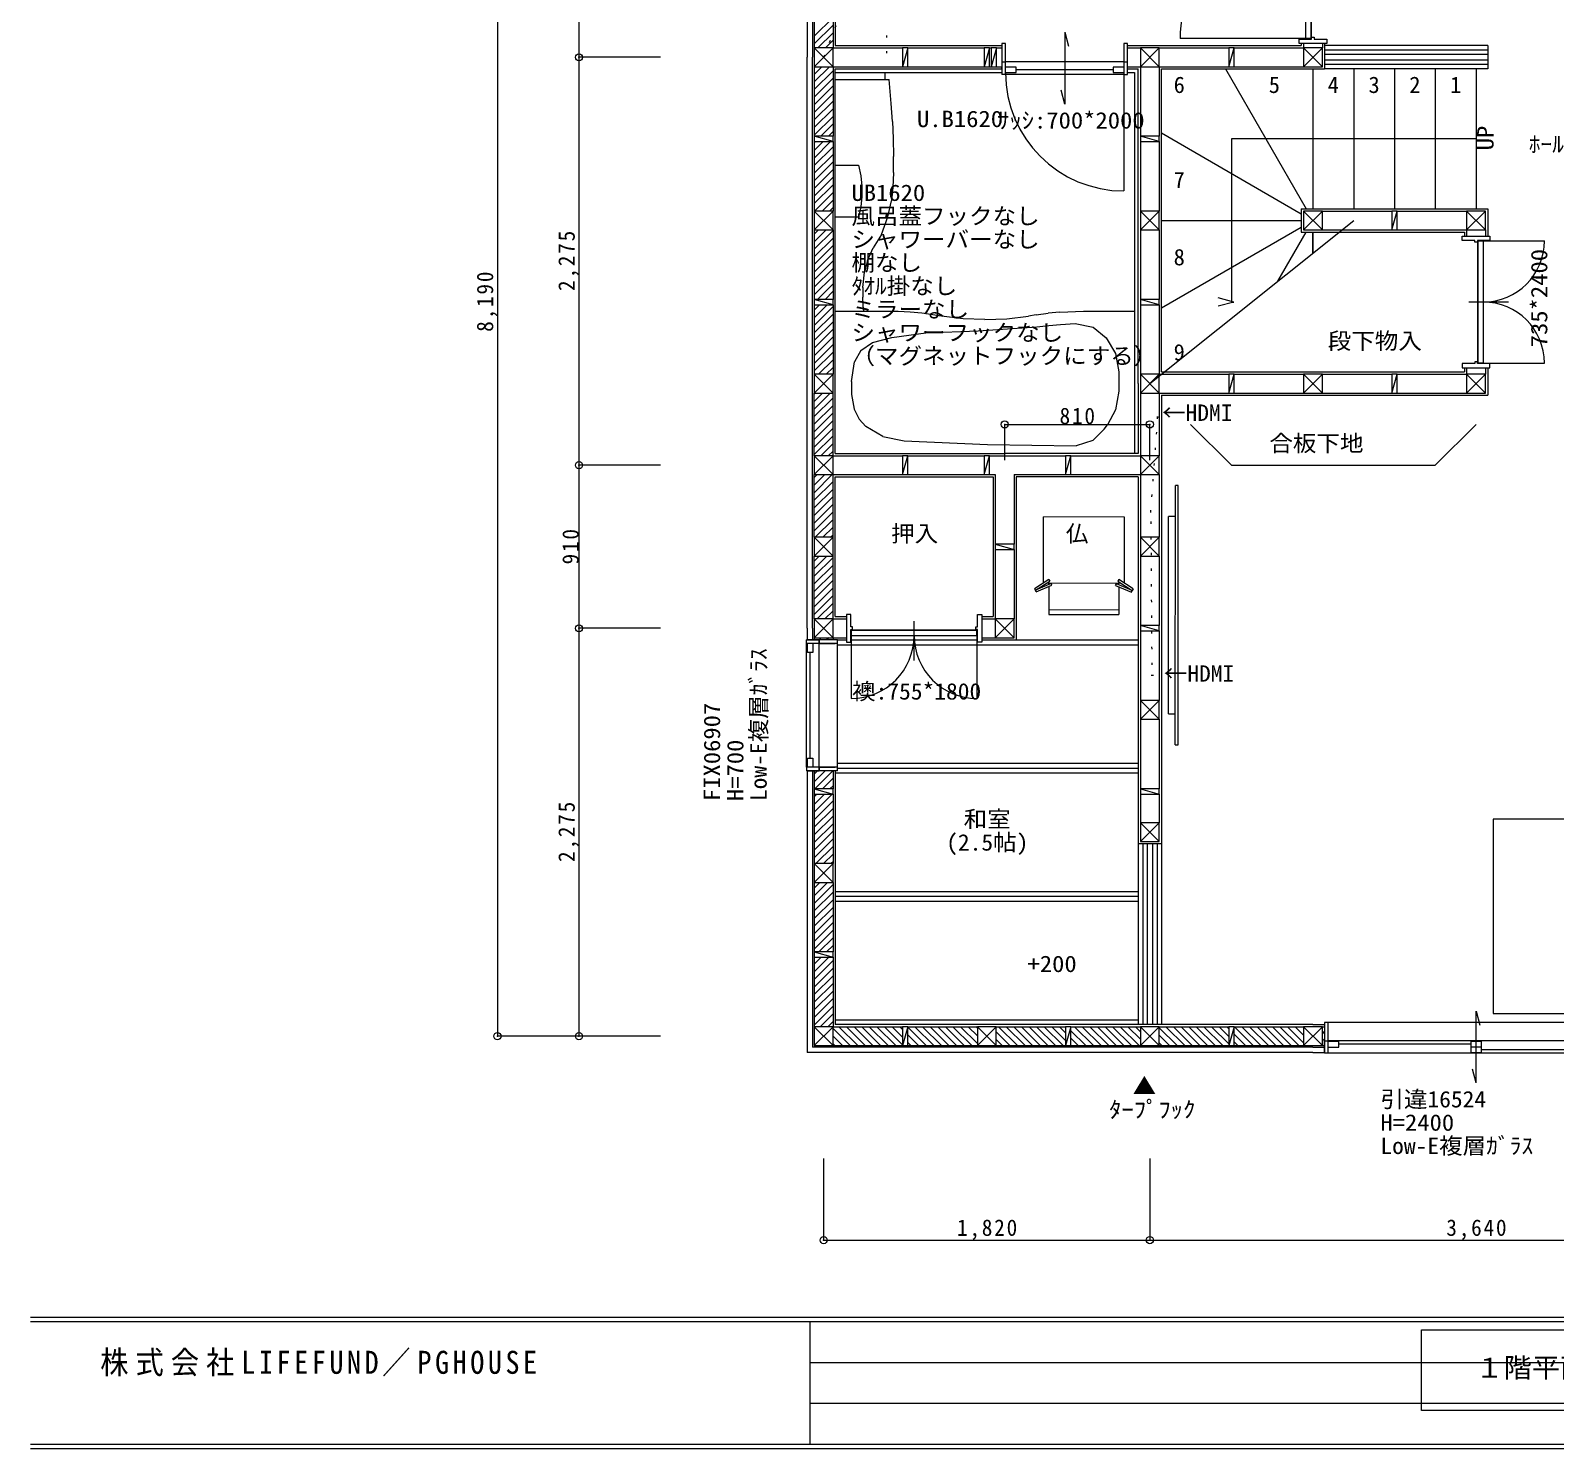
# Model space of a CAD drawing. Units: millimetres at full size, sheet at 1:50. Extents: x -9920 to 9850, y -6995 to 5878.
# Drawn here: x -9920 to -1412, y -6995 to 915 of the extents above; entities that cross this region are included whole.
import ezdxf
from ezdxf.enums import TextEntityAlignment as Align

# ---------------------------------------------------------------- set-up
doc = ezdxf.new("R2010")
doc.units = ezdxf.units.MM
doc.header["$LTSCALE"] = 50
doc.header["$PDMODE"] = 32
doc.header["$PDSIZE"] = 40
doc.linetypes.add('DOTTED', pattern=[1.75, 0.25, -1.5])
for name, color, linetype, lineweight in [('0-2_柱', 3, 'Continuous', 20), ('0-3_仕上', 3, 'Continuous', 20), ('0-4_下地', 2, 'Continuous', 5), ('0-5_建具', 3, 'Continuous', 20), ('0-6_住設', 2, 'Continuous', 5), ('0-8_造作', 4, 'Continuous', 5), ('0-A_文字', 5, 'Continuous', 13), ('0-E_ﾚｲﾔ 15', 4, 'Continuous', 5), ('0-F_補助線', 4, 'Continuous', 5), ('E-D_ﾚｲﾔ 238', 7, 'Continuous', 13), ('F-D_図面枠', 7, 'Continuous', 13)]:
    doc.layers.add(name, color=color, linetype=linetype, lineweight=lineweight)
doc.layers.add('0-9_寸法', color=5, linetype='Continuous')
doc.styles.add('ＭＳ ゴシック', font='')
doc.styles.get('ＭＳ ゴシック').set_extended_font_data('MS Gothic')

msp = doc.modelspace()

# ---------------------------------------------------------------- linework, layer by layer
at = {"layer": '0-2_柱'}
for points in [[(-5547.5, 817.5), (-5547.5, 712.5), (-5442.5, 712.5), (-5442.5, 817.5)], [(-3727.5, 817.5), (-3727.5, 712.5), (-3622.5, 712.5), (-3622.5, 817.5)], [(-2817.5, 817.5), (-2817.5, 712.5), (-2712.5, 712.5), (-2712.5, 817.5)], [(-5547.5, -197.5), (-5442.5, -197.5), (-5442.5, -92.5), (-5547.5, -92.5)], [(-3727.5, -197.5), (-3622.5, -197.5), (-3622.5, -92.5), (-3727.5, -92.5)], [(-2817.5, -92.5), (-2817.5, -197.5), (-2712.5, -197.5), (-2712.5, -92.5)], [(-1907.5, -92.5), (-1907.5, -197.5), (-1802.5, -197.5), (-1802.5, -92.5)], [(-5547.5, -1107.5), (-5442.5, -1107.5), (-5442.5, -1002.5), (-5547.5, -1002.5)], [(-3727.5, -1002.5), (-3727.5, -1107.5), (-3622.5, -1107.5), (-3622.5, -1002.5)], [(-2817.5, -1002.5), (-2817.5, -1107.5), (-2712.5, -1107.5), (-2712.5, -1002.5)], [(-1907.5, -1002.5), (-1907.5, -1107.5), (-1802.5, -1107.5), (-1802.5, -1002.5)], [(-5547.5, -1457.5), (-5547.5, -1562.5), (-5442.5, -1562.5), (-5442.5, -1457.5)], [(-3727.5, -1457.5), (-3727.5, -1562.5), (-3622.5, -1562.5), (-3622.5, -1457.5)], [(-5547.5, -1912.5), (-5547.5, -2017.5), (-5442.5, -2017.5), (-5442.5, -1912.5)], [(-3727.5, -1912.5), (-3727.5, -2017.5), (-3622.5, -2017.5), (-3622.5, -1912.5)], [(-5547.5, -2367.5), (-5547.5, -2472.5), (-5442.5, -2472.5), (-5442.5, -2367.5)], [(-4537.5, -2367.5), (-4537.5, -2472.5), (-4432.5, -2472.5), (-4432.5, -2367.5)], [(-3727.5, -2822.5), (-3727.5, -2927.5), (-3622.5, -2927.5), (-3622.5, -2822.5)], [(-3727.5, -3505), (-3727.5, -3610), (-3622.5, -3610), (-3622.5, -3505)], [(-5442.5, -3732.5), (-5547.5, -3732.5), (-5547.5, -3837.5), (-5442.5, -3837.5)], [(-5547.5, -4642.5), (-5547.5, -4747.5), (-5442.5, -4747.5), (-5442.5, -4642.5)], [(-4532.5, -4747.5), (-4532.5, -4642.5), (-4637.5, -4642.5), (-4637.5, -4747.5)], [(-3727.5, -4642.5), (-3727.5, -4747.5), (-3622.5, -4747.5), (-3622.5, -4642.5)], [(-2712.5, -4747.5), (-2712.5, -4642.5), (-2817.5, -4642.5), (-2817.5, -4747.5)]]:
    msp.add_lwpolyline(points, close=True, dxfattribs=at)
at = {"layer": '0-3_仕上'}
for p, q in [((-5586.5, 1675), (-5586.5, 765)), ((-5430, 1675), (-5430, 830)), ((-5430, 830), (-4500, 830)), ((-3800, 830), (-3675, 830)), ((-3675, 830), (-2830, 830)), ((-2830, 842.5), (-2830, 830)), ((-2700, 842.5), (-2700, 700)), ((-5586.5, -145), (-5586.5, 765)), ((-5430, 700), (-4500, 700)), ((-5430, -145), (-5430, 700)), ((-3800, 700), (-3740, 700)), ((-3740, -145), (-3740, 700)), ((-3610, 700), (-2700, 700)), ((-3610, -145), (-3610, 700)), ((-2830, -80), (-2537.5, -80)), ((-2830, -80), (-2830, -210)), ((-2537.5, -80), (-1790, -80)), ((-1790, -80), (-1790, -232.5)), ((-5586.5, -1055), (-5586.5, -145)), ((-5430, -1055), (-5430, -145)), ((-3740, -1055), (-3740, -145)), ((-3610, -990), (-3610, -145)), ((-2830, -210), (-2537.5, -210)), ((-2537.5, -210), (-1920, -210)), ((-1920, -210), (-1920, -232.5)), ((-3610, -990), (-2765, -990)), ((-2765, -990), (-1920, -990)), ((-1920, -967.5), (-1920, -990)), ((-1790, -967.5), (-1790, -1120)), ((-5586.5, -1510), (-5586.5, -1055)), ((-5430, -1445), (-5430, -1055)), ((-3740, -1055), (-3740, -1445)), ((-3610, -1120), (-2765, -1120)), ((-3610, -1120), (-3610, -1510)), ((-2765, -1120), (-1790, -1120)), ((-5430, -1445), (-4485, -1445)), ((-3740, -1445), (-4485, -1445)), ((-5586.5, -1965), (-5586.5, -1510)), ((-3610, -1510), (-3610, -1965)), ((-5430, -1575), (-4550, -1575)), ((-5430, -1965), (-5430, -1575)), ((-4550, -1575), (-4550, -2355)), ((-3740, -1575), (-4420, -1575)), ((-4420, -1575), (-4420, -2485)), ((-3740, -1575), (-3740, -1965)), ((-5586.5, -2420), (-5586.5, -1965)), ((-5430, -2355), (-5430, -1965)), ((-3740, -1965), (-3740, -2420)), ((-3610, -1965), (-3610, -2420)), ((-5430, -2355), (-5367.5, -2355)), ((-4612.5, -2355), (-4550, -2355)), ((-5586.5, -2420), (-5586.5, -2485)), ((-3740, -2420), (-3740, -2875)), ((-3610, -2420), (-3610, -2875)), ((-5418, -2485), (-5367.5, -2485)), ((-4612.5, -2485), (-4420, -2485)), ((-3740, -2875), (-3740, -3622.5)), ((-3610, -2875), (-3610, -3622.5)), ((-5586.5, -3215), (-5586.5, -3785)), ((-5430, -3215), (-5430, -3785)), ((-3610, -3622.5), (-3740, -3622.5)), ((-5586.5, -3785), (-5586.5, -4786.5)), ((-5430, -3785), (-5430, -4630)), ((-4585, -4630), (-5430, -4630)), ((-3675, -4630), (-4585, -4630)), ((-2765, -4630), (-3675, -4630)), ((-2765, -4630), (-2700, -4630)), ((-4585, -4786.5), (-5586.5, -4786.5)), ((-3675, -4786.5), (-4585, -4786.5)), ((-2765, -4786.5), (-3675, -4786.5)), ((-2765, -4786.5), (-2700, -4786.5))]:
    msp.add_line(p, q, dxfattribs=at)
at = {"layer": '0-3_仕上', "color": 4, "lineweight": 5}
for p, q in [((-1790, 830), (-2700, 830)), ((-1790, 805), (-2700, 805)), ((-1790, 780), (-2700, 780)), ((-1790, 830), (-1790, 700)), ((-1790, 750), (-2700, 750)), ((-1790, 725), (-2700, 725)), ((-1790, 700), (-2700, 700)), ((-3740, -3622.5), (-3740, -4630)), ((-3715, -3622.5), (-3715, -4630)), ((-3690, -3622.5), (-3690, -4630)), ((-3660, -3622.5), (-3660, -4630)), ((-3635, -3622.5), (-3635, -4630)), ((-3610, -3622.5), (-3610, -4630))]:
    msp.add_line(p, q, dxfattribs=at)
at = {"layer": '0-3_仕上', "color": 2, "lineweight": 5}
for p, q in [((-3252.86, 700), (-2802.53, -80)), ((-2765, 700), (-2765, -80)), ((-2537.5, 700), (-2537.5, -80)), ((-2310, 700), (-2310, -80)), ((-2082.5, 700), (-2082.5, -80)), ((-1855, 700), (-1855, -80)), ((-3610, 342.86), (-2830, -107.47)), ((-3610, -145), (-2830, -145)), ((-3610, -632.86), (-2830, -182.53)), ((-2960.27, -483.21), (-2802.53, -210)), ((-2960.27, -483.21), (-2802.53, -210)), ((-2765, -327), (-2765, -210)), ((-2765, -210), (-2765, -327)), ((-2765, -210), (-2765, -327))]:
    msp.add_line(p, q, dxfattribs=at)
at = {"layer": '0-4_下地'}
for p, q in [((-5556.5, 1675), (-5556.5, 765)), ((-5547.5, 1205), (-5547.5, 817.5)), ((-5442.5, 1205), (-5442.5, 817.5)), ((-2817.5, 866.6), (-2817.5, 866.5)), ((-2712.5, 866.6), (-2712.5, 866.5)), ((-5442.5, 817.5), (-5055, 817.5)), ((-5025, 817.5), (-4600, 817.5)), ((-4570, 817.5), (-4560, 817.5)), ((-4530, 817.5), (-4500, 817.5)), ((-3800, 817.5), (-3727.5, 817.5)), ((-3622.5, 817.5), (-3235, 817.5)), ((-3205, 817.5), (-2817.5, 817.5)), ((-2817.5, 842.5), (-2817.5, 817.5)), ((-2712.5, 842.5), (-2712.5, 817.5)), ((-1790, 830), (-2700, 830)), ((-5556.5, -145), (-5556.5, 765)), ((-5547.5, 712.5), (-5547.5, 325)), ((-5442.5, 712.5), (-5055, 712.5)), ((-5442.5, 712.5), (-5442.5, 325)), ((-5025, 712.5), (-4600, 712.5)), ((-4570, 712.5), (-4560, 712.5)), ((-4530, 712.5), (-4500, 712.5)), ((-3800, 712.5), (-3727.5, 712.5)), ((-3727.5, 712.5), (-3727.5, 325)), ((-3622.5, 712.5), (-3235, 712.5)), ((-3622.5, 712.5), (-3622.5, 325)), ((-3205, 712.5), (-2817.5, 712.5)), ((-1790, 700), (-2700, 700)), ((-5547.5, 295), (-5547.5, -92.5)), ((-5442.5, 295), (-5442.5, -92.5)), ((-3727.5, 295), (-3727.5, -92.5)), ((-3622.5, 295), (-3622.5, -92.5)), ((-5556.5, -1055), (-5556.5, -145)), ((-2712.5, -92.5), (-2537.5, -92.5)), ((-2537.5, -92.5), (-2325, -92.5)), ((-2295, -92.5), (-1907.5, -92.5)), ((-5547.5, -197.5), (-5547.5, -585)), ((-5442.5, -197.5), (-5442.5, -585)), ((-3727.5, -197.5), (-3727.5, -585)), ((-3622.5, -197.5), (-3622.5, -585)), ((-2712.5, -197.5), (-2537.5, -197.5)), ((-2537.5, -197.5), (-2325, -197.5)), ((-2295, -197.5), (-1907.5, -197.5)), ((-1907.5, -197.5), (-1907.5, -232.5)), ((-1802.5, -197.5), (-1802.5, -232.5)), ((-1907.5, -256.5), (-1907.5, -256.6)), ((-1802.5, -256.5), (-1802.5, -256.6)), ((-5547.5, -615), (-5547.5, -1002.5)), ((-5442.5, -615), (-5442.5, -1002.5)), ((-3727.5, -615), (-3727.5, -1002.5)), ((-3622.5, -615), (-3622.5, -1002.5)), ((-3622.5, -1002.5), (-3235, -1002.5)), ((-3205, -1002.5), (-2817.5, -1002.5)), ((-2712.5, -1002.5), (-2325, -1002.5)), ((-2295, -1002.5), (-1907.5, -1002.5)), ((-1907.5, -967.5), (-1907.5, -1002.5)), ((-1802.5, -967.5), (-1802.5, -1002.5)), ((-5556.5, -1510), (-5556.5, -1055)), ((-5547.5, -1457.5), (-5547.5, -1107.5)), ((-5442.5, -1457.5), (-5442.5, -1107.5)), ((-3727.5, -1107.5), (-3727.5, -1457.5)), ((-3622.5, -1107.5), (-3235, -1107.5)), ((-3622.5, -1107.5), (-3622.5, -1457.5)), ((-3205, -1107.5), (-2817.5, -1107.5)), ((-2712.5, -1107.5), (-2325, -1107.5)), ((-2295, -1107.5), (-1907.5, -1107.5)), ((-5556.5, -1965), (-5556.5, -1510)), ((-5442.5, -1457.5), (-5055, -1457.5)), ((-5025, -1457.5), (-4600, -1457.5)), ((-4570, -1457.5), (-4485, -1457.5)), ((-4485, -1457.5), (-4145, -1457.5)), ((-4115, -1457.5), (-3727.5, -1457.5)), ((-5547.5, -1912.5), (-5547.5, -1562.5)), ((-5442.5, -1562.5), (-5055, -1562.5)), ((-5442.5, -1912.5), (-5442.5, -1562.5)), ((-5025, -1562.5), (-4600, -1562.5)), ((-4570, -1562.5), (-4537.5, -1562.5)), ((-4537.5, -1562.5), (-4537.5, -1950)), ((-4432.5, -1562.5), (-4145, -1562.5)), ((-4432.5, -1562.5), (-4432.5, -1950)), ((-4115, -1562.5), (-3727.5, -1562.5)), ((-3727.5, -1562.5), (-3727.5, -1912.5)), ((-3622.5, -1562.5), (-3622.5, -1912.5)), ((-5556.5, -2420), (-5556.5, -1965)), ((-5547.5, -2367.5), (-5547.5, -2017.5)), ((-5442.5, -2367.5), (-5442.5, -2017.5)), ((-4537.5, -1980), (-4537.5, -2367.5)), ((-4432.5, -1980), (-4432.5, -2367.5)), ((-3727.5, -2017.5), (-3727.5, -2405)), ((-3622.5, -2017.5), (-3622.5, -2405)), ((-5442.5, -2367.5), (-5367.5, -2367.5)), ((-5343.5, -2367.5), (-5343.4, -2367.5)), ((-4612.5, -2367.5), (-4537.5, -2367.5)), ((-5556.5, -2420), (-5556.5, -2485)), ((-3727.5, -2435), (-3727.5, -2822.5)), ((-3622.5, -2435), (-3622.5, -2822.5)), ((-5547.5, -2472.5), (-5547.5, -2485)), ((-5442.5, -2472.5), (-5367.5, -2472.5)), ((-5442.5, -2472.5), (-5442.5, -2485)), ((-5343.5, -2472.5), (-5343.4, -2472.5)), ((-4612.5, -2472.5), (-4537.5, -2472.5)), ((-3727.5, -2927.5), (-3727.5, -3315)), ((-3622.5, -2927.5), (-3622.5, -3315)), ((-5556.5, -3215), (-5556.5, -3785)), ((-5547.5, -3215), (-5547.5, -3315)), ((-5442.5, -3215), (-5442.5, -3315)), ((-5547.5, -3345), (-5547.5, -3732.5)), ((-5442.5, -3345), (-5442.5, -3732.5)), ((-3727.5, -3345), (-3727.5, -3505)), ((-3622.5, -3345), (-3622.5, -3505)), ((-5556.5, -3785), (-5556.5, -4756.5)), ((-5547.5, -3837.5), (-5547.5, -4225)), ((-5442.5, -3837.5), (-5442.5, -4225)), ((-5547.5, -4255), (-5547.5, -4642.5)), ((-5442.5, -4255), (-5442.5, -4642.5)), ((-5442.5, -4642.5), (-5055, -4642.5)), ((-5025, -4642.5), (-4637.5, -4642.5)), ((-4532.5, -4642.5), (-4145, -4642.5)), ((-4115, -4642.5), (-3727.5, -4642.5)), ((-3622.5, -4642.5), (-3235, -4642.5)), ((-3205, -4642.5), (-2817.5, -4642.5)), ((-2712.5, -4642.5), (-2700, -4642.5)), ((-4585, -4756.5), (-5556.5, -4756.5)), ((-5442.5, -4747.5), (-5055, -4747.5)), ((-5025, -4747.5), (-4637.5, -4747.5)), ((-3675, -4756.5), (-4585, -4756.5)), ((-4532.5, -4747.5), (-4145, -4747.5)), ((-4115, -4747.5), (-3727.5, -4747.5)), ((-2765, -4756.5), (-3675, -4756.5)), ((-3622.5, -4747.5), (-3235, -4747.5)), ((-3205, -4747.5), (-2817.5, -4747.5)), ((-2765, -4756.5), (-2700, -4756.5)), ((-2712.5, -4747.5), (-2700, -4747.5))]:
    msp.add_line(p, q, dxfattribs=at)
at = {"layer": '0-4_下地', "color": 3, "lineweight": 20}
for points in [[(-5025, 712.5), (-5025, 817.5), (-5055, 817.5), (-5055, 712.5)], [(-4570, 712.5), (-4570, 817.5), (-4600, 817.5), (-4600, 712.5)], [(-4530, 712.5), (-4530, 817.5), (-4560, 817.5), (-4560, 712.5)], [(-3235, 817.5), (-3235, 712.5), (-3205, 712.5), (-3205, 817.5)], [(-5547.5, 295), (-5442.5, 295), (-5442.5, 325), (-5547.5, 325)], [(-3727.5, 295), (-3622.5, 295), (-3622.5, 325), (-3727.5, 325)], [(-2325, -92.5), (-2325, -197.5), (-2295, -197.5), (-2295, -92.5)], [(-5547.5, -615), (-5442.5, -615), (-5442.5, -585), (-5547.5, -585)], [(-3727.5, -615), (-3622.5, -615), (-3622.5, -585), (-3727.5, -585)], [(-3235, -1002.5), (-3235, -1107.5), (-3205, -1107.5), (-3205, -1002.5)], [(-2325, -1002.5), (-2325, -1107.5), (-2295, -1107.5), (-2295, -1002.5)], [(-5055, -1457.5), (-5055, -1562.5), (-5025, -1562.5), (-5025, -1457.5)], [(-4600, -1457.5), (-4600, -1562.5), (-4570, -1562.5), (-4570, -1457.5)], [(-4145, -1457.5), (-4145, -1562.5), (-4115, -1562.5), (-4115, -1457.5)], [(-4432.5, -1950), (-4537.5, -1950), (-4537.5, -1980), (-4432.5, -1980)], [(-3727.5, -2435), (-3622.5, -2435), (-3622.5, -2405), (-3727.5, -2405)], [(-5442.5, -3315), (-5547.5, -3315), (-5547.5, -3345), (-5442.5, -3345)], [(-3622.5, -3315), (-3727.5, -3315), (-3727.5, -3345), (-3622.5, -3345)], [(-5442.5, -4225), (-5547.5, -4225), (-5547.5, -4255), (-5442.5, -4255)], [(-5025, -4747.5), (-5025, -4642.5), (-5055, -4642.5), (-5055, -4747.5)], [(-4115, -4747.5), (-4115, -4642.5), (-4145, -4642.5), (-4145, -4747.5)], [(-3205, -4747.5), (-3205, -4642.5), (-3235, -4642.5), (-3235, -4747.5)]]:
    msp.add_lwpolyline(points, close=True, dxfattribs=at)
at = {"layer": '0-5_建具', "color": 2, "lineweight": 5}
for p, q in [((-2775.5, 869.5), (-2775.5, 1570.5)), ((-4500, 700), (-4500, 712.5)), ((-3820, 739.5), (-4480, 739.5)), ((-3800, 700), (-3800, 712.5)), ((-3820, 669.5), (-4480, 669.5)), ((-1844.5, -259.5), (-1844.5, -940.5)), ((-5340.5, -2430.5), (-4639.5, -2430.5)), ((-5590.5, -3195), (-5590.5, -2505)), ((-5586.5, -2485), (-5577.5, -2485)), ((-5520.5, -3195), (-5520.5, -2505)), ((-5418, -3215), (-5418, -2485)), ((-5586.5, -3215), (-5577.5, -3215)), ((-1010, -4618), (-2700, -4618)), ((-1030, -4720.5), (-2680, -4720.5)), ((-2700, -4786.5), (-2700, -4777.5)), ((-1030, -4790.5), (-2680, -4790.5))]:
    msp.add_line(p, q, dxfattribs=at)
at = {"layer": '0-5_建具', "color": 5, "lineweight": 13}
for p, q in [((-4150, 904.5), (-4129.29, 827.23)), ((-2805.5, 869.5), (-3506.5, 869.5)), ((-3820, 679.5), (-3820, 19.5)), ((-1814.5, -259.5), (-1474, -259.5)), ((-1675, -600), (-1895, -600)), ((-1814.5, -940.5), (-1474, -940.5)), ((-4990, -2600), (-4990, -2380)), ((-5340.5, -2460.5), (-5340.5, -2811)), ((-4639.5, -2460.5), (-4639.5, -2811)), ((-1855, -4955.5), (-1855, -4555.5)), ((-1855, -4555.5), (-1834.29, -4632.77)), ((-1855, -4955.5), (-1875.71, -4878.23))]:
    msp.add_line(p, q, dxfattribs=at)
at = {"layer": '0-5_建具'}
for p, q in [((-2842, 866.5), (-2772.5, 866.5)), ((-2772.5, 866.5), (-2772.5, 876.5)), ((-2757.5, 866.5), (-2688, 866.5)), ((-2688, 866.5), (-2688, 842.5)), ((-4480, 842), (-4500, 842)), ((-4500, 842), (-4500, 669.5)), ((-4480, 669.5), (-4480, 842)), ((-3820, 842), (-3820, 669.5)), ((-4500, 739.5), (-4480, 739.5)), ((-4420, 709.5), (-4480, 709.5)), ((-3880, 694.5), (-4420, 694.5)), ((-3820, 709.5), (-3880, 709.5)), ((-3820, 739.5), (-3800, 739.5)), ((-4480, 669.5), (-4500, 669.5)), ((-3820, 669.5), (-3800, 669.5)), ((-1932, -256.5), (-1932, -232.5)), ((-1862.5, -256.5), (-1932, -256.5)), ((-1778, -256.5), (-1847.5, -256.5)), ((-1847.5, -256.5), (-1847.5, -266.5)), ((-1862.5, -933.5), (-1862.5, -943.5)), ((-1932, -943.5), (-1932, -967.5)), ((-1862.5, -943.5), (-1932, -943.5)), ((-1932, -967.5), (-1778, -967.5)), ((-1778, -943.5), (-1847.5, -943.5)), ((-1778, -967.5), (-1778, -943.5)), ((-5343.5, -2343), (-5367.5, -2343)), ((-5343.5, -2412.5), (-5343.5, -2343)), ((-4636.5, -2343), (-4612.5, -2343)), ((-4636.5, -2412.5), (-4636.5, -2343)), ((-4612.5, -2343), (-4612.5, -2497)), ((-5343.5, -2497), (-5343.5, -2427.5)), ((-5343.5, -2427.5), (-5333.5, -2427.5)), ((-4646.5, -2412.5), (-4636.5, -2412.5)), ((-4636.5, -2497), (-4636.5, -2427.5)), ((-5590.5, -2505), (-5590.5, -2485)), ((-5418, -2485), (-5590.5, -2485)), ((-5418, -2505), (-5590.5, -2505)), ((-5586.5, -2485), (-5520.5, -2485)), ((-5585.5, -2555), (-5585.5, -2505)), ((-5520.5, -2505), (-5520.5, -2485)), ((-5520.5, -2485), (-5520.5, -2505)), ((-5520.5, -2505), (-5430, -2505)), ((-5418, -2505), (-5418, -2485)), ((-4612.5, -2497), (-4636.5, -2497)), ((-5570.5, -3145), (-5570.5, -2555)), ((-5585.5, -3195), (-5585.5, -3145)), ((-5590.5, -3195), (-5590.5, -3215)), ((-5418, -3195), (-5590.5, -3195)), ((-5418, -3215), (-5590.5, -3215)), ((-5520.5, -3195), (-5520.5, -3215)), ((-5520.5, -3195), (-5430, -3195)), ((-5418, -3215), (-5418, -3195)), ((-2680, -4618), (-2700, -4618)), ((-2700, -4618), (-2700, -4790.5)), ((-2680, -4790.5), (-2680, -4618)), ((-2680, -4720.5), (-2680, -4630)), ((-2700, -4720.5), (-2680, -4720.5)), ((-2700, -4786.5), (-2700, -4720.5)), ((-2700, -4720.5), (-2680, -4720.5)), ((-2620, -4725.5), (-2680, -4725.5)), ((-2680, -4755.5), (-2620, -4755.5)), ((-2620, -4755.5), (-2620, -4725.5)), ((-1885, -4740.5), (-2620, -4740.5)), ((-1885, -4725.5), (-1885, -4785.5)), ((-1825, -4725.5), (-1885, -4725.5)), ((-1825, -4755.5), (-1885, -4755.5)), ((-1825, -4785.5), (-1825, -4725.5)), ((-2680, -4790.5), (-2700, -4790.5)), ((-1885, -4785.5), (-1825, -4785.5)), ((-1090, -4770.5), (-1825, -4770.5))]:
    msp.add_line(p, q, dxfattribs=at)
for points in [[(-2775.5, 869.5), (-2805.5, 869.5), (-2805.5, 1570.5), (-2775.5, 1570.5)], [(-1844.5, -259.5), (-1814.5, -259.5), (-1814.5, -940.5), (-1844.5, -940.5)], [(-5340.5, -2430.5), (-5340.5, -2460.5), (-4639.5, -2460.5), (-4639.5, -2430.5)]]:
    msp.add_lwpolyline(points, close=True, dxfattribs=at)
at = {"layer": '0-5_建具', "color": 5, "lineweight": 13}
msp.add_lwpolyline([(-4150, 904.5), (-4150, 504.5), (-4170.71, 581.77)], dxfattribs=at)
at = {"layer": '0-5_建具'}
for points in [[(-2688, 842.5), (-2842, 842.5), (-2842, 866.5)], [(-2772.5, 876.5), (-2757.5, 876.5), (-2757.5, 866.5)], [(-3800, 669.5), (-3800, 842), (-3820, 842)], [(-4480, 679.5), (-4420, 679.5), (-4420, 709.5)], [(-3880, 709.5), (-3880, 679.5), (-3820, 679.5)], [(-1932, -232.5), (-1778, -232.5), (-1778, -256.5)], [(-1847.5, -266.5), (-1862.5, -266.5), (-1862.5, -256.5)], [(-1847.5, -943.5), (-1847.5, -933.5), (-1862.5, -933.5)], [(-5367.5, -2343), (-5367.5, -2497), (-5343.5, -2497)], [(-5333.5, -2427.5), (-5333.5, -2412.5), (-5343.5, -2412.5)], [(-4636.5, -2427.5), (-4646.5, -2427.5), (-4646.5, -2412.5)], [(-5555.5, -2505), (-5555.5, -2555), (-5585.5, -2555)], [(-5585.5, -3145), (-5555.5, -3145), (-5555.5, -3195)], [(-5586.5, -3215), (-5520.5, -3215), (-5520.5, -3195)]]:
    msp.add_lwpolyline(points, dxfattribs=at)
at = {"layer": '0-5_建具', "color": 5, "lineweight": 13}
for centre, radius, start, end in [((-2805.5, 869.5), 701, 90, 180), ((-3820, 679.5), 660, 180, 270), ((-1814.5, -259.5), 340.5, 270, 0), ((-1814.5, -940.5), 340.5, 0, 90), ((-5340.5, -2460.5), 350.5, 270, 0), ((-4639.5, -2460.5), 350.5, 180, 270)]:
    msp.add_arc(centre, radius, start, end, dxfattribs=at)
at = {"layer": '0-6_住設', "color": 5, "linetype": 'DOTTED', "lineweight": 13}
for p, q in [((-5145, 1675), (-5495, 765)), ((-5145, 1675), (-5145, 765)), ((-3632.43, -1238.19), (-3675.84, -1832.65)), ((-3635.14, -1240.98), (-3562.52, -1246.22)), ((-3669.81, -1824.21), (-3663.78, -2689.97)), ((-3667.12, -2680.54), (-3595.67, -2680.54))]:
    msp.add_line(p, q, dxfattribs=at)
at = {"layer": '0-6_住設'}
for p, q in [((-5430, 679.5), (-4500, 679.5)), ((-5430, 640.37), (-5128.57, 640.37)), ((-5151.98, 640.37), (-5151.98, 678.68)), ((-5118.37, 506.8), (-5128.57, 640.37)), ((-3800, 679.5), (-3760, 679.5)), ((-3760, 679.5), (-3760, -1445)), ((-5111.5, 406.75), (-5118.37, 506.8)), ((-5111.5, 406.75), (-5107.69, 313)), ((-5107.69, 313), (-5104.56, 212.21)), ((-5105, 122.58), (-5104.56, 211.6)), ((-5104.56, 212.21), (-5104.56, 211.6)), ((-5105, 122.58), (-5108.7, 38.03)), ((-5108.7, 38.03), (-5115.51, -34.8)), ((-5136.22, -124.71), (-5115.51, -34.8)), ((-5173, -223.43), (-5136.22, -124.71)), ((-5173, -223.43), (-5219.09, -297.95)), ((-5250.21, -368.06), (-5219.09, -297.95)), ((-5250.21, -368.06), (-5266.74, -434.16)), ((-5275.6, -518.74), (-5266.74, -434.16)), ((-5275.6, -518.74), (-5275.95, -571.99)), ((-5274.06, -619.16), (-5275.95, -571.99)), ((-5079.7, -652.13), (-5430, -652.13)), ((-5270.21, -651.39), (-5274.06, -619.16)), ((-5012.92, -656.08), (-5079.7, -652.13)), ((-4946.34, -662.65), (-5012.92, -656.08)), ((-4837.54, -678.59), (-4946.34, -662.65)), ((-4716.56, -692.95), (-4837.54, -678.59)), ((-4308.85, -671.67), (-4352.45, -678.59)), ((-4308.85, -671.67), (-4243.11, -662.55)), ((-4177.09, -656.03), (-4243.11, -662.55)), ((-4177.09, -656.03), (-4044.5, -650.81)), ((-4044.5, -650.81), (-3760, -650.81)), ((-4595, -697.74), (-4716.56, -692.95)), ((-4304.71, -737.66), (-4239.15, -730.45)), ((-4239.15, -730.45), (-4173.34, -726.12)), ((-4173.34, -726.12), (-4092.21, -719.63)), ((-5286.64, -870.57), (-5223.27, -826.1)), ((-3918.71, -800.54), (-3866.99, -887.39)), ((-5340.09, -1042.43), (-5322.73, -933.24)), ((-5286.64, -870.57), (-5322.73, -933.24)), ((-3866.99, -887.39), (-3848.21, -989.16)), ((-3848.21, -989.16), (-3848.19, -1097.76)), ((-5340.09, -1042.43), (-5340.11, -1116.14)), ((-3848.19, -1097.76), (-3866.94, -1200.77)), ((-5340.11, -1116.14), (-5324, -1197.09)), ((-5324, -1197.09), (-5297.34, -1253.71)), ((-5297.34, -1253.71), (-5260.15, -1295.05)), ((-3866.94, -1200.77), (-3911.12, -1285.69)), ((-5165.14, -1349.46), (-5260.15, -1295.05)), ((-3929.01, -1309.7), (-3993.96, -1372.58)), ((-3929.01, -1309.7), (-3911.12, -1285.69)), ((-3993.96, -1372.58), (-4086.84, -1401.51)), ((-3532.9, -3070.74), (-3532.1, -1622.74)), ((-3517.1, -1622.74), (-3532.1, -1622.74)), ((-3517.9, -3070.74), (-3517.1, -1622.74)), ((-4268.58, -2167.12), (-4267.81, -1798.12)), ((-3570.8, -2897.22), (-3570.2, -1796.22)), ((-3532.2, -1796.24), (-3570.2, -1796.22)), ((-4238.38, -2147.73), (-4318.58, -2199.57)), ((-4309.22, -2217.26), (-4313.11, -2208.05)), ((-4309.22, -2217.26), (-4221.23, -2180.13)), ((-4249.58, -2167.16), (-3836.58, -2168.02)), ((-4238.62, -2187.18), (-4238.94, -2342.18)), ((-4238.6, -2176.18), (-4238.58, -2167.18)), ((-4238.38, -2147.73), (-4232.95, -2156.13)), ((-3865.88, -2180.67), (-3861.95, -2171.48)), ((-3865.88, -2180.67), (-3778.05, -2218.17)), ((-3848.62, -2187.99), (-3848.94, -2342.99)), ((-3848.6, -2176.99), (-3848.58, -2167.99)), ((-3768.58, -2200.44), (-3848.56, -2148.26)), ((-3768.58, -2200.44), (-3774.04, -2208.82)), ((-4238.94, -2342.18), (-3848.94, -2342.99)), ((-3848.89, -2317.99), (-4238.89, -2317.18)), ((-3570.8, -2897.22), (-3532.8, -2897.24)), ((-3532.9, -3070.74), (-3517.9, -3070.74)), ((-582.83, -3484.54), (-1759.89, -3484.98)), ((-1759.89, -3484.98), (-1759.85, -4568.29)), ((-1759.85, -4568.29), (-160.02, -4568.29))]:
    msp.add_line(p, q, dxfattribs=at)
at = {"layer": '0-6_住設', "color": 5, "lineweight": 13}
for p, q in [((-3675, -1055), (-2537.5, -145)), ((-3206.5, -600), (-3293.43, -623.29))]:
    msp.add_line(p, q, dxfattribs=at)
for points in [[(-1855, 310), (-3220, 310), (-3220, -600), (-3206.5, -600), (-3293.43, -576.71)], [(-3447.5, -1282.5), (-3220, -1510), (-2082.5, -1510), (-1855, -1282.5)]]:
    msp.add_lwpolyline(points, dxfattribs=at)
at = {"layer": '0-6_住設'}
for points in [[(-5430, 162.5), (-5301, 162.5), (-5287, 104.5), (-5281, 46.5), (-5281, -11.5), (-5287, -69.5), (-5301, -127.5), (-5430, -127.5)], [(-4595, -697.74), (-4473.44, -692.95), (-4352.45, -678.59)], [(-5223.27, -826.1), (-5114.12, -797.33), (-4925.65, -771.44), (-4632.59, -760.05), (-4304.71, -737.66)], [(-4092.21, -719.63), (-3991.69, -740.75), (-3918.71, -800.54)], [(-5165.14, -1349.46), (-5046.31, -1374.92), (-4580.47, -1394.78), (-4086.84, -1401.51)], [(-4267.81, -1797.12), (-3817.81, -1798.06), (-3818.58, -2168.05)], [(-4318.58, -2199.57), (-4313.15, -2207.97), (-4232.95, -2156.13)], [(-4221.23, -2180.13), (-4225.12, -2170.92), (-4313.11, -2208.05)], [(-3778.05, -2218.17), (-3774.12, -2208.97), (-3861.95, -2171.48)], [(-3848.56, -2148.26), (-3854.03, -2156.64), (-3774.04, -2208.82)]]:
    msp.add_lwpolyline(points, dxfattribs=at)
at = {"layer": '0-8_造作'}
for p, q in [((-5442.5, 1205), (-5442.5, 817.5)), ((-5442.5, 987.21), (-5547.5, 882.21)), ((-5442.5, 944.78), (-5547.5, 839.78)), ((-5442.5, 902.35), (-5527.35, 817.5)), ((-5442.5, 859.93), (-5484.93, 817.5)), ((-5547.5, 670.07), (-5505.07, 712.5)), ((-5547.5, 627.65), (-5462.65, 712.5)), ((-5547.5, 585.22), (-5442.5, 690.22)), ((-5442.5, 712.5), (-5442.5, 325)), ((-5547.5, 542.79), (-5442.5, 647.79)), ((-5547.5, 500.37), (-5442.5, 605.37)), ((-5547.5, 457.94), (-5442.5, 562.94)), ((-5547.5, 415.52), (-5442.5, 520.52)), ((-5547.5, 373.09), (-5442.5, 478.09)), ((-5547.5, 330.66), (-5442.5, 435.66)), ((-5442.5, 393.24), (-5510.74, 325)), ((-5442.5, 350.81), (-5468.31, 325)), ((-5540.74, 295), (-5547.5, 288.24)), ((-5498.31, 295), (-5547.5, 245.81)), ((-5547.5, 203.38), (-5455.88, 295)), ((-5547.5, 160.96), (-5442.5, 265.96)), ((-5442.5, 295), (-5442.5, -92.5)), ((-5547.5, 118.53), (-5442.5, 223.53)), ((-5547.5, 76.1), (-5442.5, 181.1)), ((-5547.5, 33.68), (-5442.5, 138.68)), ((-5547.5, -8.75), (-5442.5, 96.25)), ((-5547.5, -51.18), (-5442.5, 53.82)), ((-5546.4, -92.5), (-5442.5, 11.4)), ((-5503.97, -92.5), (-5442.5, -31.03)), ((-5461.55, -92.5), (-5442.5, -73.45)), ((-5547.5, -220.88), (-5524.12, -197.5)), ((-5547.5, -263.31), (-5481.69, -197.5)), ((-5547.5, -305.73), (-5442.5, -200.73)), ((-5547.5, -348.16), (-5442.5, -243.16)), ((-5442.5, -197.5), (-5442.5, -585)), ((-5547.5, -390.59), (-5442.5, -285.59)), ((-5547.5, -433.01), (-5442.5, -328.01)), ((-5547.5, -475.44), (-5442.5, -370.44)), ((-5547.5, -517.87), (-5442.5, -412.87)), ((-5547.5, -560.29), (-5442.5, -455.29)), ((-5529.78, -585), (-5442.5, -497.72)), ((-5442.5, -540.14), (-5487.36, -585)), ((-5442.5, -582.57), (-5444.93, -585)), ((-5517.36, -615), (-5547.5, -645.14)), ((-5474.93, -615), (-5547.5, -687.57)), ((-5547.5, -730), (-5442.5, -625)), ((-5547.5, -772.42), (-5442.5, -667.42)), ((-5442.5, -615), (-5442.5, -1002.5)), ((-5547.5, -814.85), (-5442.5, -709.85)), ((-5547.5, -857.28), (-5442.5, -752.28)), ((-5547.5, -899.7), (-5442.5, -794.7)), ((-5547.5, -942.13), (-5442.5, -837.13)), ((-5547.5, -984.56), (-5442.5, -879.56)), ((-5523.02, -1002.5), (-5442.5, -921.98)), ((-5480.59, -1002.5), (-5442.5, -964.41)), ((-5547.5, -1111.84), (-5543.16, -1107.5)), ((-5547.5, -1154.26), (-5500.74, -1107.5)), ((-5547.5, -1196.69), (-5458.31, -1107.5)), ((-5547.5, -1239.11), (-5442.5, -1134.11)), ((-5547.5, -1281.54), (-5442.5, -1176.54)), ((-5442.5, -1457.5), (-5442.5, -1107.5)), ((-5547.5, -1323.97), (-5442.5, -1218.97)), ((-5547.5, -1366.39), (-5442.5, -1261.39)), ((-5547.5, -1408.82), (-5442.5, -1303.82)), ((-5547.5, -1451.25), (-5442.5, -1346.25)), ((-5511.33, -1457.5), (-5442.5, -1388.67)), ((-5468.9, -1457.5), (-5442.5, -1431.1)), ((-5547.5, -1578.53), (-5531.47, -1562.5)), ((-5547.5, -1620.95), (-5489.05, -1562.5)), ((-5547.5, -1663.38), (-5446.62, -1562.5)), ((-5547.5, -1705.8), (-5442.5, -1600.8)), ((-5442.5, -1912.5), (-5442.5, -1562.5)), ((-5547.5, -1748.23), (-5442.5, -1643.23)), ((-5547.5, -1790.66), (-5442.5, -1685.66)), ((-5547.5, -1833.08), (-5442.5, -1728.08)), ((-5547.5, -1875.51), (-5442.5, -1770.51)), ((-5542.06, -1912.5), (-5442.5, -1812.94)), ((-5499.64, -1912.5), (-5442.5, -1855.36)), ((-5457.21, -1912.5), (-5442.5, -1897.79)), ((-5547.5, -2045.22), (-5519.78, -2017.5)), ((-5547.5, -2087.64), (-5477.36, -2017.5)), ((-5547.5, -2130.07), (-5442.5, -2025.07)), ((-5442.5, -2367.5), (-5442.5, -2017.5)), ((-5547.5, -2172.5), (-5442.5, -2067.5)), ((-5547.5, -2214.92), (-5442.5, -2109.92)), ((-5547.5, -2257.35), (-5442.5, -2152.35)), ((-5547.5, -2299.77), (-5442.5, -2194.77)), ((-5547.5, -2342.2), (-5442.5, -2237.2)), ((-5530.37, -2367.5), (-5442.5, -2279.63)), ((-5487.95, -2367.5), (-5442.5, -2322.05)), ((-5445.52, -2367.5), (-5442.5, -2364.48)), ((-5508.09, -2472.5), (-5520.59, -2485)), ((-5465.67, -2472.5), (-5478.17, -2485)), ((-5442.5, -2472.5), (-5442.5, -2485)), ((-5486.92, -3215), (-5547.5, -3275.58)), ((-5529.34, -3215), (-5547.5, -3233.16)), ((-5444.49, -3215), (-5544.49, -3315)), ((-5442.5, -3215), (-5442.5, -3315)), ((-5442.5, -3255.44), (-5502.06, -3315)), ((-5442.5, -3297.86), (-5459.64, -3315)), ((-5447.21, -3345), (-5547.5, -3445.29)), ((-5489.64, -3345), (-5547.5, -3402.86)), ((-5532.06, -3345), (-5547.5, -3360.44)), ((-5442.5, -3382.71), (-5547.5, -3487.71)), ((-5442.5, -3345), (-5442.5, -3732.5)), ((-5442.5, -3425.14), (-5547.5, -3530.14)), ((-5442.5, -3467.57), (-5547.5, -3572.57)), ((-5442.5, -3509.99), (-5547.5, -3614.99)), ((-5442.5, -3552.42), (-5547.5, -3657.42)), ((-5442.5, -3594.85), (-5547.5, -3699.85)), ((-5442.5, -3637.27), (-5537.73, -3732.5)), ((-5442.5, -3679.7), (-5495.3, -3732.5)), ((-5442.5, -3722.13), (-5452.87, -3732.5)), ((-5473.02, -3837.5), (-5547.5, -3911.98)), ((-5515.45, -3837.5), (-5547.5, -3869.55)), ((-5442.5, -3849.4), (-5547.5, -3954.4)), ((-5442.5, -3891.83), (-5547.5, -3996.83)), ((-5442.5, -3837.5), (-5442.5, -4225)), ((-5442.5, -3934.26), (-5547.5, -4039.26)), ((-5442.5, -3976.68), (-5547.5, -4081.68)), ((-5442.5, -4019.11), (-5547.5, -4124.11)), ((-5442.5, -4061.54), (-5547.5, -4166.54)), ((-5442.5, -4103.96), (-5547.5, -4208.96)), ((-5442.5, -4146.39), (-5521.11, -4225)), ((-5442.5, -4188.82), (-5478.68, -4225)), ((-5466.26, -4255), (-5547.5, -4336.24)), ((-5508.68, -4255), (-5547.5, -4293.82)), ((-5442.5, -4273.67), (-5547.5, -4378.67)), ((-5442.5, -4316.1), (-5547.5, -4421.1)), ((-5442.5, -4255), (-5442.5, -4642.5)), ((-5442.5, -4358.52), (-5547.5, -4463.52)), ((-5442.5, -4400.95), (-5547.5, -4505.95)), ((-5442.5, -4443.37), (-5547.5, -4548.37)), ((-5442.5, -4485.8), (-5547.5, -4590.8)), ((-5442.5, -4528.23), (-5547.5, -4633.23)), ((-5442.5, -4570.65), (-5514.35, -4642.5)), ((-5442.5, -4613.08), (-5471.92, -4642.5)), ((-5442.5, -4642.5), (-5055, -4642.5)), ((-5347.27, -4747.5), (-5442.5, -4652.27)), ((-5304.85, -4747.5), (-5409.85, -4642.5)), ((-5262.42, -4747.5), (-5367.42, -4642.5)), ((-5219.99, -4747.5), (-5324.99, -4642.5)), ((-5177.57, -4747.5), (-5282.57, -4642.5)), ((-5135.14, -4747.5), (-5240.14, -4642.5)), ((-5092.71, -4747.5), (-5197.71, -4642.5)), ((-5055, -4742.79), (-5155.29, -4642.5)), ((-5112.86, -4642.5), (-5055, -4700.36)), ((-5070.44, -4642.5), (-5055, -4657.94)), ((-5025, -4642.5), (-4637.5, -4642.5)), ((-4923.01, -4747.5), (-5025, -4645.51)), ((-4880.58, -4747.5), (-4985.58, -4642.5)), ((-4838.16, -4747.5), (-4943.16, -4642.5)), ((-4795.73, -4747.5), (-4900.73, -4642.5)), ((-4753.3, -4747.5), (-4858.3, -4642.5)), ((-4710.88, -4747.5), (-4815.88, -4642.5)), ((-4668.45, -4747.5), (-4773.45, -4642.5)), ((-4637.5, -4736.02), (-4731.02, -4642.5)), ((-4637.5, -4693.6), (-4688.6, -4642.5)), ((-4637.5, -4651.17), (-4646.17, -4642.5)), ((-4532.5, -4642.5), (-4145, -4642.5)), ((-4456.32, -4747.5), (-4532.5, -4671.32)), ((-4413.89, -4747.5), (-4518.89, -4642.5)), ((-4371.47, -4747.5), (-4476.47, -4642.5)), ((-4329.04, -4747.5), (-4434.04, -4642.5)), ((-4286.61, -4747.5), (-4391.61, -4642.5)), ((-4244.19, -4747.5), (-4349.19, -4642.5)), ((-4201.76, -4747.5), (-4306.76, -4642.5)), ((-4159.33, -4747.5), (-4264.33, -4642.5)), ((-4145, -4719.41), (-4221.91, -4642.5)), ((-4179.48, -4642.5), (-4145, -4676.98)), ((-4115, -4642.5), (-3727.5, -4642.5)), ((-4032.05, -4747.5), (-4115, -4664.55)), ((-3989.63, -4747.5), (-4094.63, -4642.5)), ((-3947.2, -4747.5), (-4052.2, -4642.5)), ((-3904.77, -4747.5), (-4009.77, -4642.5)), ((-3862.35, -4747.5), (-3967.35, -4642.5)), ((-3819.92, -4747.5), (-3924.92, -4642.5)), ((-3777.5, -4747.5), (-3882.5, -4642.5)), ((-3735.07, -4747.5), (-3840.07, -4642.5)), ((-3727.5, -4712.64), (-3797.64, -4642.5)), ((-3727.5, -4670.22), (-3755.22, -4642.5)), ((-3622.5, -4642.5), (-3235, -4642.5)), ((-3522.94, -4747.5), (-3622.5, -4647.94)), ((-3480.51, -4747.5), (-3585.51, -4642.5)), ((-3438.08, -4747.5), (-3543.08, -4642.5)), ((-3395.66, -4747.5), (-3500.66, -4642.5)), ((-3353.23, -4747.5), (-3458.23, -4642.5)), ((-3310.81, -4747.5), (-3415.81, -4642.5)), ((-3268.38, -4747.5), (-3373.38, -4642.5)), ((-3235, -4738.45), (-3330.95, -4642.5)), ((-3288.53, -4642.5), (-3235, -4696.03)), ((-3246.1, -4642.5), (-3235, -4653.6)), ((-3205, -4642.5), (-2817.5, -4642.5)), ((-3098.67, -4747.5), (-3203.67, -4642.5)), ((-3056.25, -4747.5), (-3161.25, -4642.5)), ((-3013.82, -4747.5), (-3118.82, -4642.5)), ((-2971.39, -4747.5), (-3076.39, -4642.5)), ((-2928.97, -4747.5), (-3033.97, -4642.5)), ((-2886.54, -4747.5), (-2991.54, -4642.5)), ((-2844.11, -4747.5), (-2949.11, -4642.5)), ((-2817.5, -4731.69), (-2906.69, -4642.5)), ((-2817.5, -4689.26), (-2864.26, -4642.5)), ((-2817.5, -4646.84), (-2821.84, -4642.5)), ((-2712.5, -4642.5), (-2700, -4642.5)), ((-2700, -4679.48), (-2712.5, -4666.98)), ((-5389.7, -4747.5), (-5442.5, -4694.7)), ((-5432.13, -4747.5), (-5442.5, -4737.13)), ((-5025, -4687.94), (-4965.44, -4747.5)), ((-5025, -4730.36), (-5007.86, -4747.5)), ((-4498.74, -4747.5), (-4532.5, -4713.74)), ((-4115, -4706.98), (-4074.48, -4747.5)), ((-3565.36, -4747.5), (-3622.5, -4690.36)), ((-3607.79, -4747.5), (-3622.5, -4732.79)), ((-3205, -4683.6), (-3141.1, -4747.5)), ((-3205, -4726.03), (-3183.53, -4747.5)), ((-2700, -4721.91), (-2712.5, -4709.41))]:
    msp.add_line(p, q, dxfattribs=at)
at = {"layer": '0-A_文字'}
for p, q in [((-7315, 3495), (-7315, -4695)), ((-6860, 3495), (-6860, 765)), ((-6405, 765), (-6860, 765)), ((-6405, 765), (-6860, 765)), ((-6860, 765), (-6860, -1510)), ((-4485, -1482.5), (-4485, -1282.5)), ((-4485, -1282.5), (-3675, -1282.5)), ((-3675, -1482.5), (-3675, -1282.5)), ((-6405, -1510), (-6860, -1510)), ((-6405, -1510), (-6860, -1510)), ((-6860, -1510), (-6860, -2420)), ((-6405, -2420), (-6860, -2420)), ((-6405, -2420), (-6860, -2420)), ((-6860, -2420), (-6860, -4695)), ((-6860, -4695), (-7315, -4695)), ((-6405, -4695), (-6860, -4695)), ((-5495, -5377.5), (-5495, -5832.5)), ((-3675, -5377.5), (-3675, -5832.5)), ((-3675, -5377.5), (-3675, -5832.5)), ((-5495, -5832.5), (-3675, -5832.5)), ((-3675, -5832.5), (-35, -5832.5))]:
    msp.add_line(p, q, dxfattribs=at)
for p in [(-6860, 765), (-4485, -1282.5), (-3675, -1282.5), (-6860, -1510), (-6860, -2420), (-7315, -4695), (-6860, -4695), (-5495, -5832.5), (-3675, -5832.5)]:
    msp.add_point(p, dxfattribs=at)
at = {"layer": '0-E_ﾚｲﾔ 15'}
for p, q in [((-5418, -2512), (-3740, -2512)), ((-5343.5, -2485), (-4636.5, -2485)), ((-4420, -2485), (-3740, -2485)), ((-5430, -3227), (-3740, -3227)), ((-5418, -3173), (-3740, -3173)), ((-5418, -3200), (-3740, -3200)), ((-5430, -3888), (-3740, -3888)), ((-5430, -3915), (-3740, -3915)), ((-5430, -3942), (-3740, -3942)), ((-5430, -4603), (-3740, -4603))]:
    msp.add_line(p, q, dxfattribs=at)
at = {"layer": '0-F_補助線'}
for p, q in [((-5547.5, 817.5), (-5442.5, 712.5)), ((-5442.5, 817.5), (-5547.5, 712.5)), ((-5025, 817.5), (-5055, 712.5)), ((-4570, 817.5), (-4600, 712.5)), ((-4530, 817.5), (-4560, 712.5)), ((-3727.5, 817.5), (-3622.5, 712.5)), ((-3622.5, 817.5), (-3727.5, 712.5)), ((-3235, 712.5), (-3205, 817.5)), ((-2817.5, 817.5), (-2712.5, 712.5)), ((-2712.5, 817.5), (-2817.5, 712.5)), ((-5442.5, 295), (-5547.5, 325)), ((-3622.5, 295), (-3727.5, 325)), ((-5547.5, -197.5), (-5442.5, -92.5)), ((-5547.5, -92.5), (-5442.5, -197.5)), ((-3727.5, -197.5), (-3622.5, -92.5)), ((-3727.5, -92.5), (-3622.5, -197.5)), ((-2817.5, -92.5), (-2712.5, -197.5)), ((-2712.5, -92.5), (-2817.5, -197.5)), ((-2325, -197.5), (-2295, -92.5)), ((-1907.5, -92.5), (-1802.5, -197.5)), ((-1802.5, -92.5), (-1907.5, -197.5)), ((-5442.5, -615), (-5547.5, -585)), ((-3622.5, -615), (-3727.5, -585)), ((-5547.5, -1107.5), (-5442.5, -1002.5)), ((-5547.5, -1002.5), (-5442.5, -1107.5)), ((-3727.5, -1002.5), (-3622.5, -1107.5)), ((-3622.5, -1002.5), (-3727.5, -1107.5)), ((-3235, -1107.5), (-3205, -1002.5)), ((-2817.5, -1002.5), (-2712.5, -1107.5)), ((-2712.5, -1002.5), (-2817.5, -1107.5)), ((-2325, -1107.5), (-2295, -1002.5)), ((-1907.5, -1002.5), (-1802.5, -1107.5)), ((-1802.5, -1002.5), (-1907.5, -1107.5)), ((-5547.5, -1457.5), (-5442.5, -1562.5)), ((-5442.5, -1457.5), (-5547.5, -1562.5)), ((-5055, -1562.5), (-5025, -1457.5)), ((-4600, -1562.5), (-4570, -1457.5)), ((-4145, -1562.5), (-4115, -1457.5)), ((-3727.5, -1457.5), (-3622.5, -1562.5)), ((-3622.5, -1457.5), (-3727.5, -1562.5)), ((-5547.5, -1912.5), (-5442.5, -2017.5)), ((-5442.5, -1912.5), (-5547.5, -2017.5)), ((-4537.5, -1950), (-4432.5, -1980)), ((-3727.5, -1912.5), (-3622.5, -2017.5)), ((-3622.5, -1912.5), (-3727.5, -2017.5)), ((-5547.5, -2367.5), (-5442.5, -2472.5)), ((-5442.5, -2367.5), (-5547.5, -2472.5)), ((-4537.5, -2367.5), (-4432.5, -2472.5)), ((-4432.5, -2367.5), (-4537.5, -2472.5)), ((-3622.5, -2435), (-3727.5, -2405)), ((-3727.5, -2822.5), (-3622.5, -2927.5)), ((-3622.5, -2822.5), (-3727.5, -2927.5)), ((-5547.5, -3315), (-5442.5, -3345)), ((-3727.5, -3315), (-3622.5, -3345)), ((-3727.5, -3505), (-3622.5, -3610)), ((-3622.5, -3505), (-3727.5, -3610)), ((-5442.5, -3732.5), (-5547.5, -3837.5)), ((-5442.5, -3837.5), (-5547.5, -3732.5)), ((-5547.5, -4225), (-5442.5, -4255)), ((-5547.5, -4642.5), (-5442.5, -4747.5)), ((-5442.5, -4642.5), (-5547.5, -4747.5)), ((-5025, -4642.5), (-5055, -4747.5)), ((-4532.5, -4747.5), (-4637.5, -4642.5)), ((-4637.5, -4747.5), (-4532.5, -4642.5)), ((-4115, -4642.5), (-4145, -4747.5)), ((-3727.5, -4642.5), (-3622.5, -4747.5)), ((-3622.5, -4642.5), (-3727.5, -4747.5)), ((-3205, -4642.5), (-3235, -4747.5)), ((-2712.5, -4747.5), (-2817.5, -4642.5)), ((-2817.5, -4747.5), (-2712.5, -4642.5))]:
    msp.add_line(p, q, dxfattribs=at)
at = {"layer": 'E-D_ﾚｲﾔ 238'}
msp.add_lwpolyline([(-2158.75, -6332.5), (143.75, -6332.5), (143.75, -6782.5), (-2158.75, -6782.5)], close=True, dxfattribs=at)
at = {"layer": 'F-D_図面枠'}
for p, q in [((-9920, -6262.5), (9850, -6262.5)), ((-9920, -6287.5), (9850, -6287.5)), ((-5570, -6970), (-5570, -6287.5)), ((-5570, -6515), (1850, -6515)), ((-5570, -6742.5), (1850, -6742.5)), ((-9920, -6970), (9850, -6970)), ((-9920, -6995), (9850, -6995))]:
    msp.add_line(p, q, dxfattribs=at)

# ---------------------------------------------------------------- texts
at = {"layer": '0-9_寸法', "style": 'ＭＳ ゴシック'}
for s, p in [('6', (-3542.25, 538.5)), ('5', (-3011.6, 538.5)), ('4', (-2682.5, 538.5)), ('3', (-2455, 538.5)), ('2', (-2227.5, 538.5)), ('1', (-2000, 538.5)), ('7', (-3542.25, 7.85)), ('8', (-3542.25, -422.85)), ('9', (-3542.25, -953.5)), ('仏', (-4143.75, -1965))]:
    msp.add_text(s, height=91.64, dxfattribs=at).set_placement(p, align=Align.BOTTOM_LEFT)
for s, width, p in [('U.B1620', 1.1, (-4974.09, 348.16)), ('ｻｯｼ:700*2000', 1.1, (-4527.5, 340)), ('ﾎｰﾙ②', 1.05, (-1561.25, 207.5)), ('UB1620', 1.1, (-5339.86, -63.68)), ('風呂蓋フックなし', 1.05, (-5339.86, -193.68)), ('シャワーバーなし', 1.05, (-5339.86, -323.68)), ('棚なし', 1.05, (-5339.86, -453.68)), ('ﾀｵﾙ掛なし', 1.05, (-5339.86, -583.68)), ('ミラーなし', 1.05, (-5339.86, -713.68)), ('シャワーフックなし', 1.05, (-5339.86, -843.68)), ('段下物入', 1.05, (-2682.5, -890)), ('（マグネットフックにする）', 1.05, (-5339.86, -973.68)), ('←HDMI', 1.05, (-3606.71, -1290.58)), ('合板下地', 1.05, (-3008.14, -1460.67)), ('押入', 1.05, (-5118.75, -1965)), ('←HDMI', 1.05, (-3596.88, -2745.32)), ('襖:755*1800', 1.05, (-5336.25, -2845)), ('和室', 1.05, (-4713.75, -3557.5)), ('(2.5帖)', 1.05, (-4811.25, -3687.5)), ('+200', 1.1, (-4357.5, -4365)), ('\u3000▲', 1.05, (-3902.5, -5047.5)), ('引違16524', 1.05, (-2388.75, -5120)), ('ﾀｰﾌﾟﾌｯｸ', 1.1, (-3902.5, -5177.5)), ('H=2400', 1.1, (-2388.75, -5250)), ('Low-E複層ｶﾞﾗｽ', 1.05, (-2388.75, -5380))]:
    msp.add_text(s, height=91.64, dxfattribs=dict(at, width=width)).set_placement(p, align=Align.BOTTOM_LEFT)
for s, width, p in [('UP', 1.1, (-1730, 246.25)), ('735*2400', 1.1, (-1430, -852.5)), ('Low-E複層ｶﾞﾗｽ', 1.05, (-5785, -3383.75)), ('FIX06907', 1.1, (-6045, -3383.75)), ('H=700', 1.1, (-5915, -3383.75))]:
    msp.add_text(s, height=91.64, rotation=90, dxfattribs=dict(at, width=width)).set_placement(p, align=Align.BOTTOM_LEFT)
at = {"layer": '0-9_寸法', "char_height": 91.64, "attachment_point": 7, "rotation": 90, "style": 'ＭＳ ゴシック'}
for s, insert in [('\\T1.17;\\W0.95;2,275', (-6860, -538.75)), ('\\T1.17;\\W0.95;8,190', (-7315, -766.25)), ('\\T1.17;\\W0.95;910', (-6860, -2063.75)), ('\\T1.17;\\W0.95;2,275', (-6860, -3723.75))]:
    msp.add_mtext(s, dxfattribs=dict(at, insert=insert))
at = {"layer": '0-9_寸法', "char_height": 91.64, "attachment_point": 7, "style": 'ＭＳ ゴシック'}
for s, insert in [('\\T1.17;\\W0.95;810', (-4178.75, -1282.5)), ('\\T1.17;\\W0.95;1,820', (-4751.25, -5832.5)), ('\\T1.17;\\W0.95;3,640', (-2021.25, -5832.5))]:
    msp.add_mtext(s, dxfattribs=dict(at, insert=insert))
at = {"layer": 'E-D_ﾚｲﾔ 238', "style": 'ＭＳ ゴシック', "width": 1.05}
msp.add_text('１階平面詳細図\u3000S=1/50', height=110, dxfattribs=at).set_placement((-1858.75, -6632.5), align=Align.BOTTOM_LEFT)
at = {"layer": 'F-D_図面枠', "insert": (-9531.06, -6593.54), "char_height": 128.3, "attachment_point": 7, "style": 'ＭＳ ゴシック'}
msp.add_mtext('\\T1.25;\\W0.9;株式会社LIFEFUND／PGHOUSE', dxfattribs=at)

doc.saveas('drawing.dxf')
